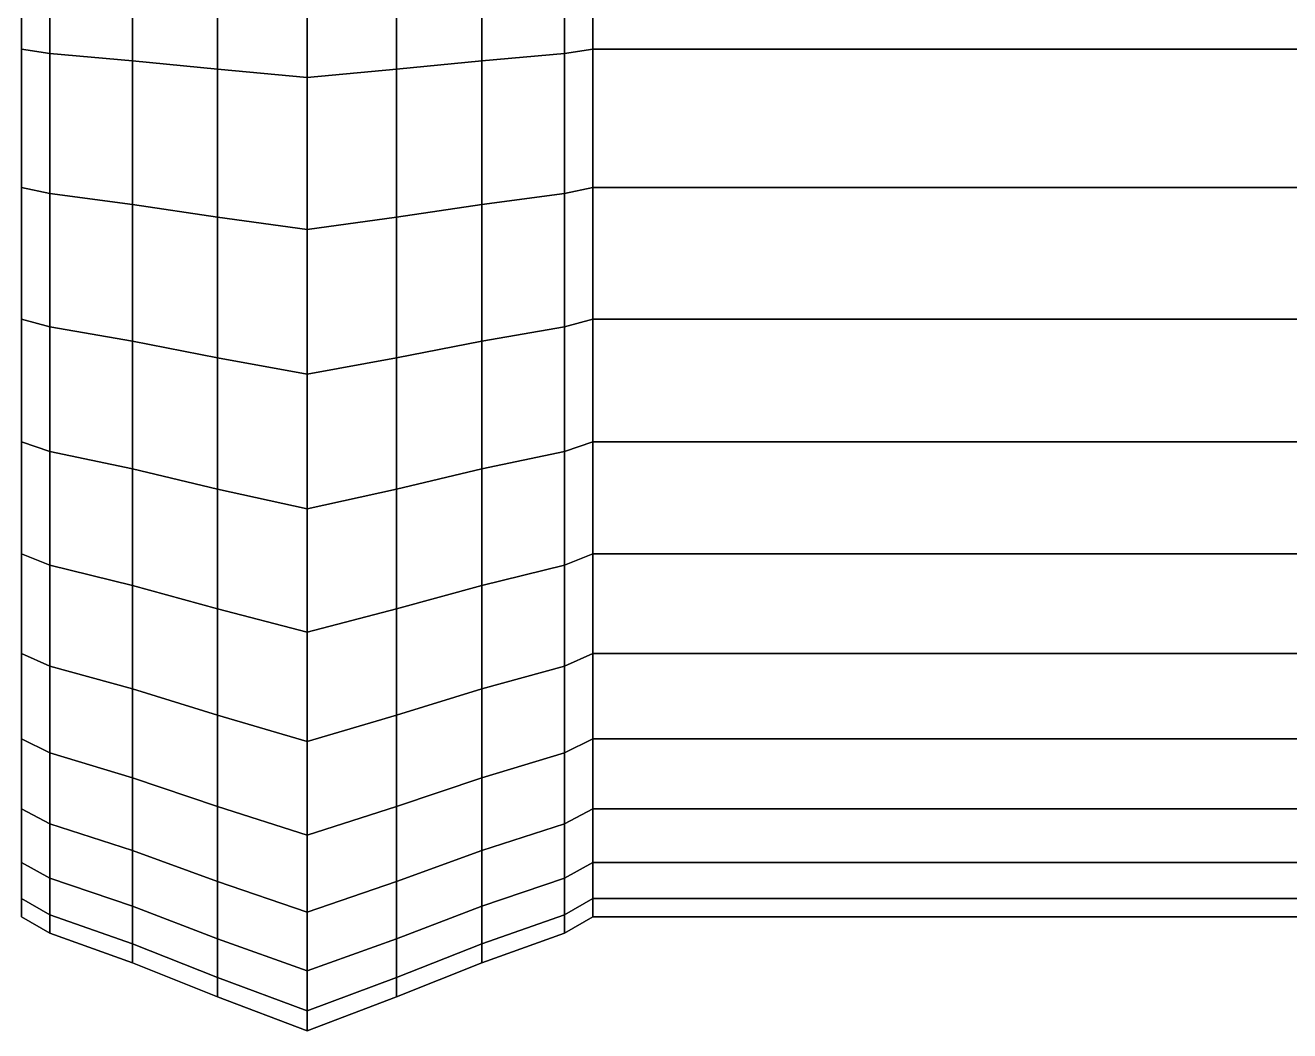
# Model space of a CAD drawing. Extents: x -4.7 to 8.2, y 0.4 to 1.1.
# Drawn here: x -3.8665 to -3.5376, y 0.4287 to 0.6902 of the extents above; entities that cross this region are included whole.
import ezdxf

# ---------------------------------------------------------------- set-up
doc = ezdxf.new("R2010")
doc.units = 0

msp = doc.modelspace()

# ---------------------------------------------------------------- linework, layer by layer
at = {"layer": 'polySurface8', "color": 253}
for points in [[(-3.86013, 0.72061, 1.9365), (-3.86013, 0.68293, 1.94402), (-3.86749, 0.68399, 1.96186), (-3.86749, 0.72114, 1.95477)], [(-3.86013, 0.68293, 2.56312), (-3.86013, 0.72061, 2.57064), (-3.86749, 0.72114, 2.55236), (-3.86749, 0.68399, 2.54528)], [(-3.83865, 0.71964, 1.91122), (-3.83865, 0.68101, 1.91934), (-3.86013, 0.68293, 1.94402), (-3.86013, 0.72061, 1.9365)], [(-3.83865, 0.68101, 2.5878), (-3.83865, 0.71964, 2.59592), (-3.86013, 0.72061, 2.57064), (-3.86013, 0.68293, 2.56312)], [(-3.72626, 0.72061, 1.9365), (-3.72626, 0.68293, 1.94402), (-3.74775, 0.68101, 1.91934), (-3.74775, 0.71964, 1.91122)], [(-3.72626, 0.68293, 2.56312), (-3.72626, 0.72061, 2.57064), (-3.74775, 0.71964, 2.59592), (-3.74775, 0.68101, 2.5878)], [(-3.7189, 0.72114, 1.95477), (-3.7189, 0.68399, 1.96186), (-3.72626, 0.68293, 1.94402), (-3.72626, 0.72061, 1.9365)], [(-3.7189, 0.68399, 2.54528), (-3.7189, 0.72114, 2.55236), (-3.72626, 0.72061, 2.57064), (-3.72626, 0.68293, 2.56312)], [(-3.7189, 0.68399, 1.96186), (-3.7189, 0.72114, 1.95477), (-3.15197, 0.72114, 1.95477), (-3.15197, 0.68399, 1.96186)], [(-3.7189, 0.72114, 2.55236), (-3.7189, 0.68399, 2.54528), (-3.15197, 0.68399, 2.54528), (-3.15197, 0.72114, 2.55236)], [(-3.81647, 0.71853, 1.89796), (-3.81647, 0.6788, 1.9064), (-3.83865, 0.68101, 1.91934), (-3.83865, 0.71964, 1.91122)], [(-3.81647, 0.6788, 2.60073), (-3.81647, 0.71853, 2.60917), (-3.83865, 0.71964, 2.59592), (-3.83865, 0.68101, 2.5878)], [(-3.7932, 0.71742, 1.89187), (-3.7932, 0.67661, 1.90044), (-3.81647, 0.6788, 1.9064), (-3.81647, 0.71853, 1.89796)], [(-3.7932, 0.67661, 2.60669), (-3.7932, 0.71742, 2.61527), (-3.81647, 0.71853, 2.60917), (-3.81647, 0.6788, 2.60073)], [(-3.76992, 0.71853, 1.89796), (-3.76992, 0.6788, 1.9064), (-3.7932, 0.67661, 1.90044), (-3.7932, 0.71742, 1.89187)], [(-3.76992, 0.6788, 2.60073), (-3.76992, 0.71853, 2.60917), (-3.7932, 0.71742, 2.61527), (-3.7932, 0.67661, 2.60669)], [(-3.74775, 0.71964, 1.91122), (-3.74775, 0.68101, 1.91934), (-3.76992, 0.6788, 1.9064), (-3.76992, 0.71853, 1.89796)], [(-3.74775, 0.68101, 2.5878), (-3.74775, 0.71964, 2.59592), (-3.76992, 0.71853, 2.60917), (-3.76992, 0.6788, 2.60073)], [(-3.86013, 0.68293, 1.94402), (-3.86013, 0.64645, 1.95642), (-3.86749, 0.64802, 1.97354), (-3.86749, 0.68399, 1.96186)], [(-3.86013, 0.64645, 2.55071), (-3.86013, 0.68293, 2.56312), (-3.86749, 0.68399, 2.54528), (-3.86749, 0.64802, 2.53359)], [(-3.83865, 0.68101, 1.91934), (-3.83865, 0.64361, 1.93273), (-3.86013, 0.64645, 1.95642), (-3.86013, 0.68293, 1.94402)], [(-3.83865, 0.64361, 2.5744), (-3.83865, 0.68101, 2.5878), (-3.86013, 0.68293, 2.56312), (-3.86013, 0.64645, 2.55071)], [(-3.81647, 0.6788, 1.9064), (-3.81647, 0.64034, 1.92031), (-3.83865, 0.64361, 1.93273), (-3.83865, 0.68101, 1.91934)], [(-3.81647, 0.64034, 2.58682), (-3.81647, 0.6788, 2.60073), (-3.83865, 0.68101, 2.5878), (-3.83865, 0.64361, 2.5744)], [(-3.74775, 0.68101, 1.91934), (-3.74775, 0.64361, 1.93273), (-3.76992, 0.64034, 1.92031), (-3.76992, 0.6788, 1.9064)], [(-3.74775, 0.64361, 2.5744), (-3.74775, 0.68101, 2.5878), (-3.76992, 0.6788, 2.60073), (-3.76992, 0.64034, 2.58682)], [(-3.72626, 0.68293, 1.94402), (-3.72626, 0.64645, 1.95642), (-3.74775, 0.64361, 1.93273), (-3.74775, 0.68101, 1.91934)], [(-3.72626, 0.64645, 2.55071), (-3.72626, 0.68293, 2.56312), (-3.74775, 0.68101, 2.5878), (-3.74775, 0.64361, 2.5744)], [(-3.7189, 0.68399, 1.96186), (-3.7189, 0.64802, 1.97354), (-3.72626, 0.64645, 1.95642), (-3.72626, 0.68293, 1.94402)], [(-3.7189, 0.64802, 2.53359), (-3.7189, 0.68399, 2.54528), (-3.72626, 0.68293, 2.56312), (-3.72626, 0.64645, 2.55071)], [(-3.7189, 0.68399, 2.54528), (-3.7189, 0.64802, 2.53359), (-3.15197, 0.64802, 2.53359), (-3.15197, 0.68399, 2.54528)], [(-3.7189, 0.64802, 1.97354), (-3.7189, 0.68399, 1.96186), (-3.15197, 0.68399, 1.96186), (-3.15197, 0.64802, 1.97354)], [(-3.7932, 0.67661, 1.90044), (-3.7932, 0.63709, 1.91459), (-3.81647, 0.64034, 1.92031), (-3.81647, 0.6788, 1.9064)], [(-3.7932, 0.63709, 2.59254), (-3.7932, 0.67661, 2.60669), (-3.81647, 0.6788, 2.60073), (-3.81647, 0.64034, 2.58682)], [(-3.76992, 0.6788, 1.9064), (-3.76992, 0.64034, 1.92031), (-3.7932, 0.63709, 1.91459), (-3.7932, 0.67661, 1.90044)], [(-3.76992, 0.64034, 2.58682), (-3.76992, 0.6788, 2.60073), (-3.7932, 0.67661, 2.60669), (-3.7932, 0.63709, 2.59254)], [(-3.86013, 0.64645, 1.95642), (-3.86013, 0.61175, 1.97351), (-3.86749, 0.6138, 1.98965), (-3.86749, 0.64802, 1.97354)], [(-3.86013, 0.61175, 2.53363), (-3.86013, 0.64645, 2.55071), (-3.86749, 0.64802, 2.53359), (-3.86749, 0.6138, 2.51749)], [(-3.7189, 0.64802, 1.97354), (-3.7189, 0.6138, 1.98965), (-3.72626, 0.61175, 1.97351), (-3.72626, 0.64645, 1.95642)], [(-3.7189, 0.6138, 2.51749), (-3.7189, 0.64802, 2.53359), (-3.72626, 0.64645, 2.55071), (-3.72626, 0.61175, 2.53363)], [(-3.7189, 0.64802, 2.53359), (-3.7189, 0.6138, 2.51749), (-3.15197, 0.6138, 2.51749), (-3.15197, 0.64802, 2.53359)], [(-3.7189, 0.6138, 1.98965), (-3.7189, 0.64802, 1.97354), (-3.15197, 0.64802, 1.97354), (-3.15197, 0.6138, 1.98965)], [(-3.83865, 0.64361, 1.93273), (-3.83865, 0.60802, 1.95118), (-3.86013, 0.61175, 1.97351), (-3.86013, 0.64645, 1.95642)], [(-3.83865, 0.60802, 2.55595), (-3.83865, 0.64361, 2.5744), (-3.86013, 0.64645, 2.55071), (-3.86013, 0.61175, 2.53363)], [(-3.72626, 0.64645, 1.95642), (-3.72626, 0.61175, 1.97351), (-3.74775, 0.60802, 1.95118), (-3.74775, 0.64361, 1.93273)], [(-3.72626, 0.61175, 2.53363), (-3.72626, 0.64645, 2.55071), (-3.74775, 0.64361, 2.5744), (-3.74775, 0.60802, 2.55595)], [(-3.81647, 0.64034, 1.92031), (-3.81647, 0.60375, 1.93947), (-3.83865, 0.60802, 1.95118), (-3.83865, 0.64361, 1.93273)], [(-3.81647, 0.60375, 2.56766), (-3.81647, 0.64034, 2.58682), (-3.83865, 0.64361, 2.5744), (-3.83865, 0.60802, 2.55595)], [(-3.74775, 0.64361, 1.93273), (-3.74775, 0.60802, 1.95118), (-3.76992, 0.60375, 1.93947), (-3.76992, 0.64034, 1.92031)], [(-3.74775, 0.60802, 2.55595), (-3.74775, 0.64361, 2.5744), (-3.76992, 0.64034, 2.58682), (-3.76992, 0.60375, 2.56766)], [(-3.7932, 0.63709, 1.91459), (-3.7932, 0.5995, 1.93409), (-3.81647, 0.60375, 1.93947), (-3.81647, 0.64034, 1.92031)], [(-3.7932, 0.5995, 2.57305), (-3.7932, 0.63709, 2.59254), (-3.81647, 0.64034, 2.58682), (-3.81647, 0.60375, 2.56766)], [(-3.76992, 0.64034, 1.92031), (-3.76992, 0.60375, 1.93947), (-3.7932, 0.5995, 1.93409), (-3.7932, 0.63709, 1.91459)], [(-3.76992, 0.60375, 2.56766), (-3.76992, 0.64034, 2.58682), (-3.7932, 0.63709, 2.59254), (-3.7932, 0.5995, 2.57305)], [(-3.86013, 0.61175, 1.97351), (-3.86013, 0.57936, 1.99501), (-3.86749, 0.58186, 2.00991), (-3.86749, 0.6138, 1.98965)], [(-3.86013, 0.57936, 2.51212), (-3.86013, 0.61175, 2.53363), (-3.86749, 0.6138, 2.51749), (-3.86749, 0.58186, 2.49722)], [(-3.7189, 0.6138, 1.98965), (-3.7189, 0.58186, 2.00991), (-3.72626, 0.57936, 1.99501), (-3.72626, 0.61175, 1.97351)], [(-3.7189, 0.58186, 2.49722), (-3.7189, 0.6138, 2.51749), (-3.72626, 0.61175, 2.53363), (-3.72626, 0.57936, 2.51212)], [(-3.7189, 0.6138, 2.51749), (-3.7189, 0.58186, 2.49722), (-3.15197, 0.58186, 2.49722), (-3.15197, 0.6138, 2.51749)], [(-3.7189, 0.58186, 2.00991), (-3.7189, 0.6138, 1.98965), (-3.15197, 0.6138, 1.98965), (-3.15197, 0.58186, 2.00991)], [(-3.83865, 0.60802, 1.95118), (-3.83865, 0.57482, 1.9744), (-3.86013, 0.57936, 1.99501), (-3.86013, 0.61175, 1.97351)], [(-3.83865, 0.57482, 2.53273), (-3.83865, 0.60802, 2.55595), (-3.86013, 0.61175, 2.53363), (-3.86013, 0.57936, 2.51212)], [(-3.72626, 0.61175, 1.97351), (-3.72626, 0.57936, 1.99501), (-3.74775, 0.57482, 1.9744), (-3.74775, 0.60802, 1.95118)], [(-3.72626, 0.57936, 2.51212), (-3.72626, 0.61175, 2.53363), (-3.74775, 0.60802, 2.55595), (-3.74775, 0.57482, 2.53273)], [(-3.81647, 0.60375, 1.93947), (-3.81647, 0.5696, 1.96359), (-3.83865, 0.57482, 1.9744), (-3.83865, 0.60802, 1.95118)], [(-3.81647, 0.5696, 2.54354), (-3.81647, 0.60375, 2.56766), (-3.83865, 0.60802, 2.55595), (-3.83865, 0.57482, 2.53273)], [(-3.74775, 0.60802, 1.95118), (-3.74775, 0.57482, 1.9744), (-3.76992, 0.5696, 1.96359), (-3.76992, 0.60375, 1.93947)], [(-3.74775, 0.57482, 2.53273), (-3.74775, 0.60802, 2.55595), (-3.76992, 0.60375, 2.56766), (-3.76992, 0.5696, 2.54354)], [(-3.7932, 0.5995, 1.93409), (-3.7932, 0.56442, 1.95862), (-3.81647, 0.5696, 1.96359), (-3.81647, 0.60375, 1.93947)], [(-3.7932, 0.56442, 2.54851), (-3.7932, 0.5995, 2.57305), (-3.81647, 0.60375, 2.56766), (-3.81647, 0.5696, 2.54354)], [(-3.76992, 0.60375, 1.93947), (-3.76992, 0.5696, 1.96359), (-3.7932, 0.56442, 1.95862), (-3.7932, 0.5995, 1.93409)], [(-3.76992, 0.5696, 2.54354), (-3.76992, 0.60375, 2.56766), (-3.7932, 0.5995, 2.57305), (-3.7932, 0.56442, 2.54851)], [(-3.86013, 0.57936, 1.99501), (-3.86013, 0.54981, 2.0206), (-3.86749, 0.55272, 2.03402), (-3.86749, 0.58186, 2.00991)], [(-3.86013, 0.54981, 2.48654), (-3.86013, 0.57936, 2.51212), (-3.86749, 0.58186, 2.49722), (-3.86749, 0.55272, 2.47311)], [(-3.83865, 0.57482, 1.9744), (-3.83865, 0.54452, 2.00202), (-3.86013, 0.54981, 2.0206), (-3.86013, 0.57936, 1.99501)], [(-3.83865, 0.54452, 2.50511), (-3.83865, 0.57482, 2.53273), (-3.86013, 0.57936, 2.51212), (-3.86013, 0.54981, 2.48654)], [(-3.72626, 0.57936, 1.99501), (-3.72626, 0.54981, 2.0206), (-3.74775, 0.54452, 2.00202), (-3.74775, 0.57482, 1.9744)], [(-3.72626, 0.54981, 2.48654), (-3.72626, 0.57936, 2.51212), (-3.74775, 0.57482, 2.53273), (-3.74775, 0.54452, 2.50511)], [(-3.7189, 0.58186, 2.00991), (-3.7189, 0.55272, 2.03402), (-3.72626, 0.54981, 2.0206), (-3.72626, 0.57936, 1.99501)], [(-3.7189, 0.55272, 2.47311), (-3.7189, 0.58186, 2.49722), (-3.72626, 0.57936, 2.51212), (-3.72626, 0.54981, 2.48654)], [(-3.7189, 0.58186, 2.49722), (-3.7189, 0.55272, 2.47311), (-3.15197, 0.55272, 2.47311), (-3.15197, 0.58186, 2.49722)], [(-3.7189, 0.55272, 2.03402), (-3.7189, 0.58186, 2.00991), (-3.15197, 0.58186, 2.00991), (-3.15197, 0.55272, 2.03402)], [(-3.81647, 0.5696, 1.96359), (-3.81647, 0.53844, 1.99228), (-3.83865, 0.54452, 2.00202), (-3.83865, 0.57482, 1.9744)], [(-3.81647, 0.53844, 2.51485), (-3.81647, 0.5696, 2.54354), (-3.83865, 0.57482, 2.53273), (-3.83865, 0.54452, 2.50511)], [(-3.74775, 0.57482, 1.9744), (-3.74775, 0.54452, 2.00202), (-3.76992, 0.53844, 1.99228), (-3.76992, 0.5696, 1.96359)], [(-3.74775, 0.54452, 2.50511), (-3.74775, 0.57482, 2.53273), (-3.76992, 0.5696, 2.54354), (-3.76992, 0.53844, 2.51485)], [(-3.7932, 0.56442, 1.95862), (-3.7932, 0.5324, 1.9878), (-3.81647, 0.53844, 1.99228), (-3.81647, 0.5696, 1.96359)], [(-3.7932, 0.5324, 2.51933), (-3.7932, 0.56442, 2.54851), (-3.81647, 0.5696, 2.54354), (-3.81647, 0.53844, 2.51485)], [(-3.76992, 0.5696, 1.96359), (-3.76992, 0.53844, 1.99228), (-3.7932, 0.5324, 1.9878), (-3.7932, 0.56442, 1.95862)], [(-3.76992, 0.53844, 2.51485), (-3.76992, 0.5696, 2.54354), (-3.7932, 0.56442, 2.54851), (-3.7932, 0.5324, 2.51933)], [(-3.86013, 0.54981, 2.0206), (-3.86013, 0.52355, 2.04985), (-3.86749, 0.52683, 2.06159), (-3.86749, 0.55272, 2.03402)], [(-3.86013, 0.52355, 2.45728), (-3.86013, 0.54981, 2.48654), (-3.86749, 0.55272, 2.47311), (-3.86749, 0.52683, 2.44554)], [(-3.7189, 0.55272, 2.03402), (-3.7189, 0.52683, 2.06159), (-3.72626, 0.52355, 2.04985), (-3.72626, 0.54981, 2.0206)], [(-3.7189, 0.52683, 2.44554), (-3.7189, 0.55272, 2.47311), (-3.72626, 0.54981, 2.48654), (-3.72626, 0.52355, 2.45728)], [(-3.7189, 0.55272, 2.47311), (-3.7189, 0.52683, 2.44554), (-3.15197, 0.52683, 2.44554), (-3.15197, 0.55272, 2.47311)], [(-3.7189, 0.52683, 2.06159), (-3.7189, 0.55272, 2.03402), (-3.15197, 0.55272, 2.03402), (-3.15197, 0.52683, 2.06159)], [(-3.83865, 0.54452, 2.00202), (-3.83865, 0.5176, 2.03361), (-3.86013, 0.52355, 2.04985), (-3.86013, 0.54981, 2.0206)], [(-3.83865, 0.5176, 2.47352), (-3.83865, 0.54452, 2.50511), (-3.86013, 0.54981, 2.48654), (-3.86013, 0.52355, 2.45728)], [(-3.72626, 0.54981, 2.0206), (-3.72626, 0.52355, 2.04985), (-3.74775, 0.5176, 2.03361), (-3.74775, 0.54452, 2.00202)], [(-3.72626, 0.52355, 2.45728), (-3.72626, 0.54981, 2.48654), (-3.74775, 0.54452, 2.50511), (-3.74775, 0.5176, 2.47352)], [(-3.81647, 0.53844, 1.99228), (-3.81647, 0.51076, 2.0251), (-3.83865, 0.5176, 2.03361), (-3.83865, 0.54452, 2.00202)], [(-3.81647, 0.51076, 2.48204), (-3.81647, 0.53844, 2.51485), (-3.83865, 0.54452, 2.50511), (-3.83865, 0.5176, 2.47352)], [(-3.74775, 0.54452, 2.00202), (-3.74775, 0.5176, 2.03361), (-3.76992, 0.51076, 2.0251), (-3.76992, 0.53844, 1.99228)], [(-3.74775, 0.5176, 2.47352), (-3.74775, 0.54452, 2.50511), (-3.76992, 0.53844, 2.51485), (-3.76992, 0.51076, 2.48204)], [(-3.7932, 0.5324, 1.9878), (-3.7932, 0.50396, 2.02118), (-3.81647, 0.51076, 2.0251), (-3.81647, 0.53844, 1.99228)], [(-3.7932, 0.50396, 2.48596), (-3.7932, 0.5324, 2.51933), (-3.81647, 0.53844, 2.51485), (-3.81647, 0.51076, 2.48204)], [(-3.76992, 0.53844, 1.99228), (-3.76992, 0.51076, 2.0251), (-3.7932, 0.50396, 2.02118), (-3.7932, 0.5324, 1.9878)], [(-3.76992, 0.51076, 2.48204), (-3.76992, 0.53844, 2.51485), (-3.7932, 0.5324, 2.51933), (-3.7932, 0.50396, 2.48596)], [(-3.86013, 0.52355, 2.04985), (-3.86013, 0.501, 2.08232), (-3.86749, 0.5046, 2.09219), (-3.86749, 0.52683, 2.06159)], [(-3.86013, 0.501, 2.42481), (-3.86013, 0.52355, 2.45728), (-3.86749, 0.52683, 2.44554), (-3.86749, 0.5046, 2.41494)], [(-3.7189, 0.52683, 2.06159), (-3.7189, 0.5046, 2.09219), (-3.72626, 0.501, 2.08232), (-3.72626, 0.52355, 2.04985)], [(-3.7189, 0.5046, 2.41494), (-3.7189, 0.52683, 2.44554), (-3.72626, 0.52355, 2.45728), (-3.72626, 0.501, 2.42481)], [(-3.7189, 0.52683, 2.44554), (-3.7189, 0.5046, 2.41494), (-3.15197, 0.5046, 2.41494), (-3.15197, 0.52683, 2.44554)], [(-3.7189, 0.5046, 2.09219), (-3.7189, 0.52683, 2.06159), (-3.15197, 0.52683, 2.06159), (-3.15197, 0.5046, 2.09219)], [(-3.83865, 0.5176, 2.03361), (-3.83865, 0.49448, 2.06867), (-3.86013, 0.501, 2.08232), (-3.86013, 0.52355, 2.04985)], [(-3.83865, 0.49448, 2.43846), (-3.83865, 0.5176, 2.47352), (-3.86013, 0.52355, 2.45728), (-3.86013, 0.501, 2.42481)], [(-3.72626, 0.52355, 2.04985), (-3.72626, 0.501, 2.08232), (-3.74775, 0.49448, 2.06867), (-3.74775, 0.5176, 2.03361)], [(-3.72626, 0.501, 2.42481), (-3.72626, 0.52355, 2.45728), (-3.74775, 0.5176, 2.47352), (-3.74775, 0.49448, 2.43846)], [(-3.81647, 0.51076, 2.0251), (-3.81647, 0.48699, 2.06151), (-3.83865, 0.49448, 2.06867), (-3.83865, 0.5176, 2.03361)], [(-3.81647, 0.48699, 2.44562), (-3.81647, 0.51076, 2.48204), (-3.83865, 0.5176, 2.47352), (-3.83865, 0.49448, 2.43846)], [(-3.74775, 0.5176, 2.03361), (-3.74775, 0.49448, 2.06867), (-3.76992, 0.48699, 2.06151), (-3.76992, 0.51076, 2.0251)], [(-3.74775, 0.49448, 2.43846), (-3.74775, 0.5176, 2.47352), (-3.76992, 0.51076, 2.48204), (-3.76992, 0.48699, 2.44562)], [(-3.7932, 0.50396, 2.02118), (-3.7932, 0.47954, 2.05822), (-3.81647, 0.48699, 2.06151), (-3.81647, 0.51076, 2.0251)], [(-3.7932, 0.47954, 2.44892), (-3.7932, 0.50396, 2.48596), (-3.81647, 0.51076, 2.48204), (-3.81647, 0.48699, 2.44562)], [(-3.76992, 0.51076, 2.0251), (-3.76992, 0.48699, 2.06151), (-3.7932, 0.47954, 2.05822), (-3.7932, 0.50396, 2.02118)], [(-3.76992, 0.48699, 2.44562), (-3.76992, 0.51076, 2.48204), (-3.7932, 0.50396, 2.48596), (-3.7932, 0.47954, 2.44892)], [(-3.86013, 0.501, 2.08232), (-3.86013, 0.48252, 2.11749), (-3.86749, 0.48638, 2.12533), (-3.86749, 0.5046, 2.09219)], [(-3.86013, 0.48252, 2.38964), (-3.86013, 0.501, 2.42481), (-3.86749, 0.5046, 2.41494), (-3.86749, 0.48638, 2.3818)], [(-3.7189, 0.5046, 2.09219), (-3.7189, 0.48638, 2.12533), (-3.72626, 0.48252, 2.11749), (-3.72626, 0.501, 2.08232)], [(-3.7189, 0.48638, 2.3818), (-3.7189, 0.5046, 2.41494), (-3.72626, 0.501, 2.42481), (-3.72626, 0.48252, 2.38964)], [(-3.7189, 0.5046, 2.41494), (-3.7189, 0.48638, 2.3818), (-3.15197, 0.48638, 2.3818), (-3.15197, 0.5046, 2.41494)], [(-3.7189, 0.48638, 2.12533), (-3.7189, 0.5046, 2.09219), (-3.15197, 0.5046, 2.09219), (-3.15197, 0.48638, 2.12533)], [(-3.83865, 0.49448, 2.06867), (-3.83865, 0.47554, 2.10664), (-3.86013, 0.48252, 2.11749), (-3.86013, 0.501, 2.08232)], [(-3.83865, 0.47554, 2.40049), (-3.83865, 0.49448, 2.43846), (-3.86013, 0.501, 2.42481), (-3.86013, 0.48252, 2.38964)], [(-3.72626, 0.501, 2.08232), (-3.72626, 0.48252, 2.11749), (-3.74775, 0.47554, 2.10664), (-3.74775, 0.49448, 2.06867)], [(-3.72626, 0.48252, 2.38964), (-3.72626, 0.501, 2.42481), (-3.74775, 0.49448, 2.43846), (-3.74775, 0.47554, 2.40049)], [(-3.81647, 0.48699, 2.06151), (-3.81647, 0.46751, 2.10096), (-3.83865, 0.47554, 2.10664), (-3.83865, 0.49448, 2.06867)], [(-3.81647, 0.46751, 2.40618), (-3.81647, 0.48699, 2.44562), (-3.83865, 0.49448, 2.43846), (-3.83865, 0.47554, 2.40049)], [(-3.74775, 0.49448, 2.06867), (-3.74775, 0.47554, 2.10664), (-3.76992, 0.46751, 2.10096), (-3.76992, 0.48699, 2.06151)], [(-3.74775, 0.47554, 2.40049), (-3.74775, 0.49448, 2.43846), (-3.76992, 0.48699, 2.44562), (-3.76992, 0.46751, 2.40618)], [(-3.7932, 0.47954, 2.05822), (-3.7932, 0.45952, 2.09834), (-3.81647, 0.46751, 2.10096), (-3.81647, 0.48699, 2.06151)], [(-3.7932, 0.45952, 2.4088), (-3.7932, 0.47954, 2.44892), (-3.81647, 0.48699, 2.44562), (-3.81647, 0.46751, 2.40618)], [(-3.76992, 0.48699, 2.06151), (-3.76992, 0.46751, 2.10096), (-3.7932, 0.45952, 2.09834), (-3.7932, 0.47954, 2.05822)], [(-3.76992, 0.46751, 2.40618), (-3.76992, 0.48699, 2.44562), (-3.7932, 0.47954, 2.44892), (-3.7932, 0.45952, 2.4088)], [(-3.86013, 0.48252, 2.11749), (-3.86013, 0.4684, 2.15481), (-3.86749, 0.47246, 2.1605), (-3.86749, 0.48638, 2.12533)], [(-3.86013, 0.4684, 2.35233), (-3.86013, 0.48252, 2.38964), (-3.86749, 0.48638, 2.3818), (-3.86749, 0.47246, 2.34663)], [(-3.7189, 0.48638, 2.12533), (-3.7189, 0.47246, 2.1605), (-3.72626, 0.4684, 2.15481), (-3.72626, 0.48252, 2.11749)], [(-3.7189, 0.47246, 2.34663), (-3.7189, 0.48638, 2.3818), (-3.72626, 0.48252, 2.38964), (-3.72626, 0.4684, 2.35233)], [(-3.7189, 0.48638, 2.3818), (-3.7189, 0.47246, 2.34663), (-3.15197, 0.47246, 2.34663), (-3.15197, 0.48638, 2.3818)], [(-3.7189, 0.47246, 2.1605), (-3.7189, 0.48638, 2.12533), (-3.15197, 0.48638, 2.12533), (-3.15197, 0.47246, 2.1605)], [(-3.83865, 0.47554, 2.10664), (-3.83865, 0.46106, 2.14693), (-3.86013, 0.4684, 2.15481), (-3.86013, 0.48252, 2.11749)], [(-3.83865, 0.46106, 2.3602), (-3.83865, 0.47554, 2.40049), (-3.86013, 0.48252, 2.38964), (-3.86013, 0.4684, 2.35233)], [(-3.72626, 0.48252, 2.11749), (-3.72626, 0.4684, 2.15481), (-3.74775, 0.46106, 2.14693), (-3.74775, 0.47554, 2.10664)], [(-3.72626, 0.4684, 2.35233), (-3.72626, 0.48252, 2.38964), (-3.74775, 0.47554, 2.40049), (-3.74775, 0.46106, 2.3602)], [(-3.81647, 0.46751, 2.10096), (-3.81647, 0.45262, 2.14281), (-3.83865, 0.46106, 2.14693), (-3.83865, 0.47554, 2.10664)], [(-3.81647, 0.45262, 2.36433), (-3.81647, 0.46751, 2.40618), (-3.83865, 0.47554, 2.40049), (-3.83865, 0.46106, 2.3602)], [(-3.74775, 0.47554, 2.10664), (-3.74775, 0.46106, 2.14693), (-3.76992, 0.45262, 2.14281), (-3.76992, 0.46751, 2.10096)], [(-3.74775, 0.46106, 2.3602), (-3.74775, 0.47554, 2.40049), (-3.76992, 0.46751, 2.40618), (-3.76992, 0.45262, 2.36433)], [(-3.86013, 0.4684, 2.15481), (-3.86013, 0.45887, 2.19368), (-3.86749, 0.46305, 2.19713), (-3.86749, 0.47246, 2.1605)], [(-3.86013, 0.45887, 2.31345), (-3.86013, 0.4684, 2.35233), (-3.86749, 0.47246, 2.34663), (-3.86749, 0.46305, 2.31)], [(-3.7189, 0.47246, 2.1605), (-3.7189, 0.46305, 2.19713), (-3.72626, 0.45887, 2.19368), (-3.72626, 0.4684, 2.15481)], [(-3.7189, 0.46305, 2.31), (-3.7189, 0.47246, 2.34663), (-3.72626, 0.4684, 2.35233), (-3.72626, 0.45887, 2.31345)], [(-3.7189, 0.47246, 2.34663), (-3.7189, 0.46305, 2.31), (-3.15197, 0.46305, 2.31), (-3.15197, 0.47246, 2.34663)], [(-3.7189, 0.46305, 2.19713), (-3.7189, 0.47246, 2.1605), (-3.15197, 0.47246, 2.1605), (-3.15197, 0.46305, 2.19713)], [(-3.83865, 0.46106, 2.14693), (-3.83865, 0.45128, 2.18891), (-3.86013, 0.45887, 2.19368), (-3.86013, 0.4684, 2.15481)], [(-3.83865, 0.45128, 2.31823), (-3.83865, 0.46106, 2.3602), (-3.86013, 0.4684, 2.35233), (-3.86013, 0.45887, 2.31345)], [(-3.7932, 0.45952, 2.09834), (-3.7932, 0.44422, 2.14091), (-3.81647, 0.45262, 2.14281), (-3.81647, 0.46751, 2.10096)], [(-3.7932, 0.44422, 2.36623), (-3.7932, 0.45952, 2.4088), (-3.81647, 0.46751, 2.40618), (-3.81647, 0.45262, 2.36433)], [(-3.76992, 0.46751, 2.10096), (-3.76992, 0.45262, 2.14281), (-3.7932, 0.44422, 2.14091), (-3.7932, 0.45952, 2.09834)], [(-3.76992, 0.45262, 2.36433), (-3.76992, 0.46751, 2.40618), (-3.7932, 0.45952, 2.4088), (-3.7932, 0.44422, 2.36623)], [(-3.72626, 0.4684, 2.15481), (-3.72626, 0.45887, 2.19368), (-3.74775, 0.45128, 2.18891), (-3.74775, 0.46106, 2.14693)], [(-3.72626, 0.45887, 2.31345), (-3.72626, 0.4684, 2.35233), (-3.74775, 0.46106, 2.3602), (-3.74775, 0.45128, 2.31823)], [(-3.86013, 0.45887, 2.19368), (-3.86013, 0.45406, 2.2335), (-3.86749, 0.45831, 2.23466), (-3.86749, 0.46305, 2.19713)], [(-3.86013, 0.45406, 2.27363), (-3.86013, 0.45887, 2.31345), (-3.86749, 0.46305, 2.31), (-3.86749, 0.45831, 2.27248)], [(-3.81647, 0.45262, 2.14281), (-3.81647, 0.44256, 2.1864), (-3.83865, 0.45128, 2.18891), (-3.83865, 0.46106, 2.14693)], [(-3.81647, 0.44256, 2.32073), (-3.81647, 0.45262, 2.36433), (-3.83865, 0.46106, 2.3602), (-3.83865, 0.45128, 2.31823)], [(-3.74775, 0.46106, 2.14693), (-3.74775, 0.45128, 2.18891), (-3.76992, 0.44256, 2.1864), (-3.76992, 0.45262, 2.14281)], [(-3.74775, 0.45128, 2.31823), (-3.74775, 0.46106, 2.3602), (-3.76992, 0.45262, 2.36433), (-3.76992, 0.44256, 2.32073)], [(-3.7189, 0.46305, 2.19713), (-3.7189, 0.45831, 2.23466), (-3.72626, 0.45406, 2.2335), (-3.72626, 0.45887, 2.19368)], [(-3.7189, 0.45831, 2.27248), (-3.7189, 0.46305, 2.31), (-3.72626, 0.45887, 2.31345), (-3.72626, 0.45406, 2.27363)], [(-3.7189, 0.46305, 2.31), (-3.7189, 0.45831, 2.27248), (-3.15197, 0.45831, 2.27248), (-3.15197, 0.46305, 2.31)], [(-3.7189, 0.45831, 2.23466), (-3.7189, 0.46305, 2.19713), (-3.15197, 0.46305, 2.19713), (-3.15197, 0.45831, 2.23466)], [(-3.86013, 0.45406, 2.2335), (-3.86013, 0.45406, 2.27363), (-3.86749, 0.45831, 2.27248), (-3.86749, 0.45831, 2.23466)], [(-3.83865, 0.45128, 2.18891), (-3.83865, 0.44635, 2.2319), (-3.86013, 0.45406, 2.2335), (-3.86013, 0.45887, 2.19368)], [(-3.83865, 0.44635, 2.27523), (-3.83865, 0.45128, 2.31823), (-3.86013, 0.45887, 2.31345), (-3.86013, 0.45406, 2.27363)], [(-3.72626, 0.45887, 2.19368), (-3.72626, 0.45406, 2.2335), (-3.74775, 0.44635, 2.2319), (-3.74775, 0.45128, 2.18891)], [(-3.72626, 0.45406, 2.27363), (-3.72626, 0.45887, 2.31345), (-3.74775, 0.45128, 2.31823), (-3.74775, 0.44635, 2.27523)], [(-3.7189, 0.45831, 2.23466), (-3.7189, 0.45831, 2.27248), (-3.72626, 0.45406, 2.27363), (-3.72626, 0.45406, 2.2335)], [(-3.7189, 0.45831, 2.27248), (-3.7189, 0.45831, 2.23466), (-3.15197, 0.45831, 2.23466), (-3.15197, 0.45831, 2.27248)], [(-3.83865, 0.44635, 2.2319), (-3.83865, 0.44635, 2.27523), (-3.86013, 0.45406, 2.27363), (-3.86013, 0.45406, 2.2335)], [(-3.72626, 0.45406, 2.2335), (-3.72626, 0.45406, 2.27363), (-3.74775, 0.44635, 2.27523), (-3.74775, 0.44635, 2.2319)], [(-3.81647, 0.44256, 2.1864), (-3.81647, 0.43749, 2.23106), (-3.83865, 0.44635, 2.2319), (-3.83865, 0.45128, 2.18891)], [(-3.81647, 0.43749, 2.27607), (-3.81647, 0.44256, 2.32073), (-3.83865, 0.45128, 2.31823), (-3.83865, 0.44635, 2.27523)], [(-3.7932, 0.44422, 2.14091), (-3.7932, 0.43389, 2.18525), (-3.81647, 0.44256, 2.1864), (-3.81647, 0.45262, 2.14281)], [(-3.7932, 0.43389, 2.32188), (-3.7932, 0.44422, 2.36623), (-3.81647, 0.45262, 2.36433), (-3.81647, 0.44256, 2.32073)], [(-3.76992, 0.45262, 2.14281), (-3.76992, 0.44256, 2.1864), (-3.7932, 0.43389, 2.18525), (-3.7932, 0.44422, 2.14091)], [(-3.76992, 0.44256, 2.32073), (-3.76992, 0.45262, 2.36433), (-3.7932, 0.44422, 2.36623), (-3.7932, 0.43389, 2.32188)], [(-3.74775, 0.45128, 2.18891), (-3.74775, 0.44635, 2.2319), (-3.76992, 0.43749, 2.23106), (-3.76992, 0.44256, 2.1864)], [(-3.74775, 0.44635, 2.27523), (-3.74775, 0.45128, 2.31823), (-3.76992, 0.44256, 2.32073), (-3.76992, 0.43749, 2.27607)], [(-3.81647, 0.43749, 2.23106), (-3.81647, 0.43749, 2.27607), (-3.83865, 0.44635, 2.27523), (-3.83865, 0.44635, 2.2319)], [(-3.74775, 0.44635, 2.2319), (-3.74775, 0.44635, 2.27523), (-3.76992, 0.43749, 2.27607), (-3.76992, 0.43749, 2.23106)], [(-3.7932, 0.43389, 2.18525), (-3.7932, 0.42868, 2.23067), (-3.81647, 0.43749, 2.23106), (-3.81647, 0.44256, 2.1864)], [(-3.7932, 0.42868, 2.27646), (-3.7932, 0.43389, 2.32188), (-3.81647, 0.44256, 2.32073), (-3.81647, 0.43749, 2.27607)], [(-3.76992, 0.44256, 2.1864), (-3.76992, 0.43749, 2.23106), (-3.7932, 0.42868, 2.23067), (-3.7932, 0.43389, 2.18525)], [(-3.76992, 0.43749, 2.27607), (-3.76992, 0.44256, 2.32073), (-3.7932, 0.43389, 2.32188), (-3.7932, 0.42868, 2.27646)], [(-3.7932, 0.42868, 2.23067), (-3.7932, 0.42868, 2.27646), (-3.81647, 0.43749, 2.27607), (-3.81647, 0.43749, 2.23106)], [(-3.76992, 0.43749, 2.23106), (-3.76992, 0.43749, 2.27607), (-3.7932, 0.42868, 2.27646), (-3.7932, 0.42868, 2.23067)]]:
    msp.add_3dface(points, dxfattribs=at)

doc.saveas('drawing.dxf')
